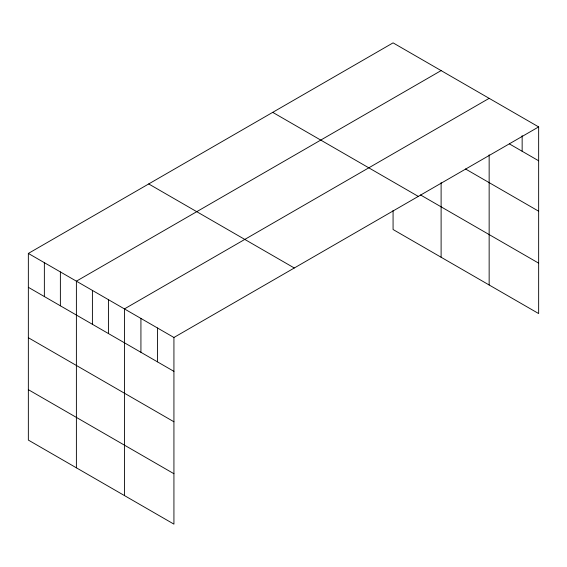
<?xml version="1.0" encoding="UTF-8"?>
<svg xmlns="http://www.w3.org/2000/svg" width="567" height="567" viewBox="0 0 567 567"><rect width="100%" height="100%" fill="white"/><g stroke="black" fill="none" stroke-linecap="round" stroke-linejoin="round"><path stroke-width="0.85" d="M538.65 126.916L173.927 337.485L173.927 524.135L28.35 440.084L28.35 253.435L393.073 42.865L538.65 126.916L538.65 313.565L393.073 229.515L393.073 210.392M489.151 154.812L489.151 284.988M441.112 70.599L76.389 281.168L76.389 467.825M489.151 98.339L124.428 308.909L124.428 495.558M509.4 143.905L538.65 160.787M465.514 168.98L538.65 211.208M420.523 194.949L538.65 263.152M272.713 112.351L418.29 196.402M148.71 183.949L294.287 267.993M28.35 253.435L173.927 337.485M28.35 287.313L173.927 371.364M28.35 337.726L173.927 421.777M28.35 389.671L173.927 473.721M522.15 135.626L522.15 151.261M441.112 182.595L441.112 257.255M157.428 327.96L157.428 361.838M140.928 318.434L140.928 352.313M108.417 299.659L108.417 333.538M92.407 290.417L92.407 324.296M60.378 271.926L60.378 305.804M44.361 262.684L44.361 296.555"/></g></svg>
